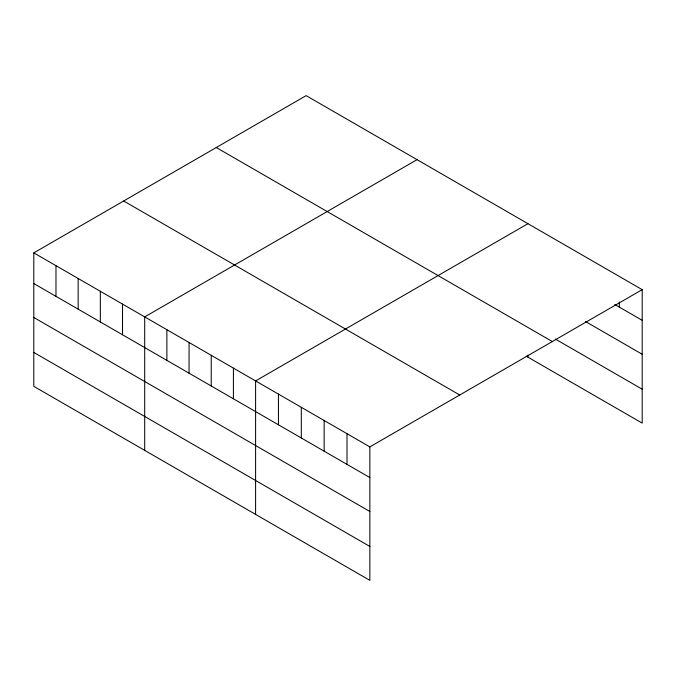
<?xml version="1.0" encoding="UTF-8"?>
<svg xmlns="http://www.w3.org/2000/svg" width="676" height="676" viewBox="0 0 676 676"><rect width="100%" height="100%" fill="white"/><g stroke="black" fill="none" stroke-linecap="round" stroke-linejoin="round"><path stroke-width="1.01" d="M33.8 252.875L369.856 446.887L369.856 580.363L33.8 386.351L33.8 252.875L306.144 95.637L642.2 289.649L642.2 423.125L526.165 356.142M417.041 159.663L144.698 316.9L144.698 450.377M527.939 223.688L255.596 380.926L255.596 514.402M369.856 446.887L642.2 289.649M614.78 304.504L642.2 320.331M585.526 321.539L642.2 354.258M555.368 339.073L642.2 389.207M216.269 147.52L552.326 341.541M123.674 200.983L459.731 395.004M33.8 283.548L369.856 477.569M33.8 317.475L369.856 511.495M33.8 352.424L369.856 546.445M619.351 302.028L619.351 307.141M527.939 355.17L527.939 357.165M346.999 433.696L346.999 464.378M324.15 420.506L324.15 451.188M301.302 407.307L301.302 437.989M278.444 394.116L278.444 424.798M233.414 368.116L233.414 398.798M211.233 355.314L211.233 385.996M189.06 342.504L189.06 373.186M166.879 329.702L166.879 360.384M122.517 304.09L122.517 334.772M100.335 291.288L100.335 321.97M78.162 278.478L78.162 309.16M55.981 265.676L55.981 296.358"/></g></svg>
